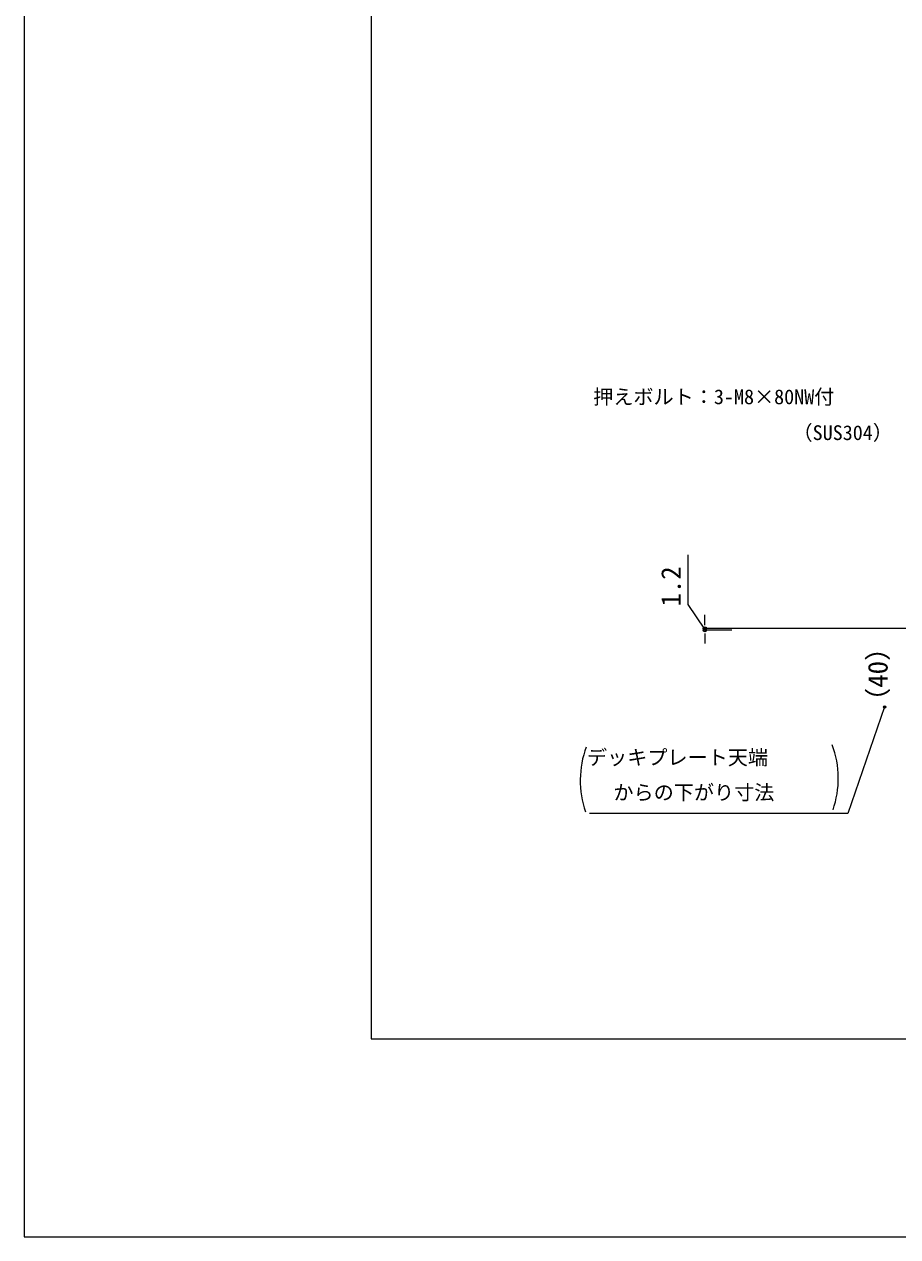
# Model space of a CAD drawing. Units: millimetres, scale not verified. Extents: x -1380 to 1380, y -955 to 955.
# Drawn here: x -1380 to -729, y -955 to -51 of the extents above; entities that cross this region are included whole.
import ezdxf
from ezdxf.enums import TextEntityAlignment as Align

# ---------------------------------------------------------------- set-up
doc = ezdxf.new("R2010")
doc.units = ezdxf.units.MM
doc.header["$LTSCALE"] = 3
for name, color, linetype, lineweight in [('0-0_0', 7, 'Continuous', 15), ('0-7_WAKU', 7, 'Continuous', 18), ('0-9_SUNPO', 7, 'Continuous', 18)]:
    doc.layers.add(name, color=color, linetype=linetype, lineweight=lineweight)
doc.styles.add('ＭＳ ゴシック', font='')
doc.styles.get('ＭＳ ゴシック').set_extended_font_data('MS Gothic')

msp = doc.modelspace()

# ---------------------------------------------------------------- linework, layer by layer
at = {"layer": '0-0_0'}
for p, q in [((-872.433, -498.773), (-872.433, -496.273)), ((-872.433, -502.523), (-872.433, -500.023)), ((-872.433, -501.223), (-872.433, -503.723)), ((-872.433, -504.973), (-872.433, -507.473)), ((-738.026, -558.993), (-738.641, -560.765))]:
    msp.add_line(p, q, dxfattribs=at)
at = {"layer": '0-0_0', "lineweight": 18}
msp.add_lwpolyline([(-1121.201, -807.473), (1121.299, -807.473), (1121.299, 687.527), (-1121.201, 687.527)], close=True, dxfattribs=at)
at = {"layer": '0-0_0'}
for centre, radius in [((-872.433, -501.273), 1.25), ((-872.433, -502.473), 1.25), ((-738.333, -559.879), 0.938)]:
    msp.add_circle(centre, radius, dxfattribs=at)
at = {"layer": '0-7_WAKU'}
msp.add_lwpolyline([(-1379.951, -954.973), (1380.049, -954.973), (1380.049, 955.027), (-1379.951, 955.027)], close=True, dxfattribs=at)
at = {"layer": '0-9_SUNPO'}
for p, q in [((-872.433, -496.273), (-872.433, -491.273)), ((-665.951, -501.273), (-872.433, -501.273)), ((-872.433, -501.273), (-872.433, -502.473)), ((-872.433, -501.273), (-872.433, -502.473)), ((-852.303, -502.473), (-872.433, -502.473)), ((-872.433, -507.473), (-872.433, -512.473))]:
    msp.add_line(p, q, dxfattribs=at)
for points in [[(-872.433, -501.873), (-884.933, -483.404), (-884.933, -446.379)], [(-738.333, -559.879), (-765.875, -639.238), (-958.413, -639.238)]]:
    msp.add_lwpolyline(points, dxfattribs=at)
for centre, start, end in [((-892.807, -614.744), 159.84283, 198.83066), ((-845.45, -613.197), 341.16934, 20.15717)]:
    msp.add_arc(centre, 72.528, start, end, dxfattribs=at)

# ---------------------------------------------------------------- texts
at = {"layer": '0-9_SUNPO', "style": 'ＭＳ ゴシック'}
for s, p in [('押えボルト：3-M8×80NW付', (-955.69, -337.36)), ('（SUS304）', (-807.06, -364.111)), ('デッキプレート天端', (-960.317, -606.269)), ('からの下がり寸法', (-940.596, -632.411))]:
    msp.add_text(s, height=11, dxfattribs=at).set_placement(p, align=Align.BOTTOM_LEFT)
for s, p in [('1.2', (-885.933, -484.942)), ('（40）', (-731.732, -565.503))]:
    msp.add_text(s, height=14.66, rotation=90, dxfattribs=at).set_placement(p, align=Align.BOTTOM_LEFT)

doc.saveas('drawing.dxf')
